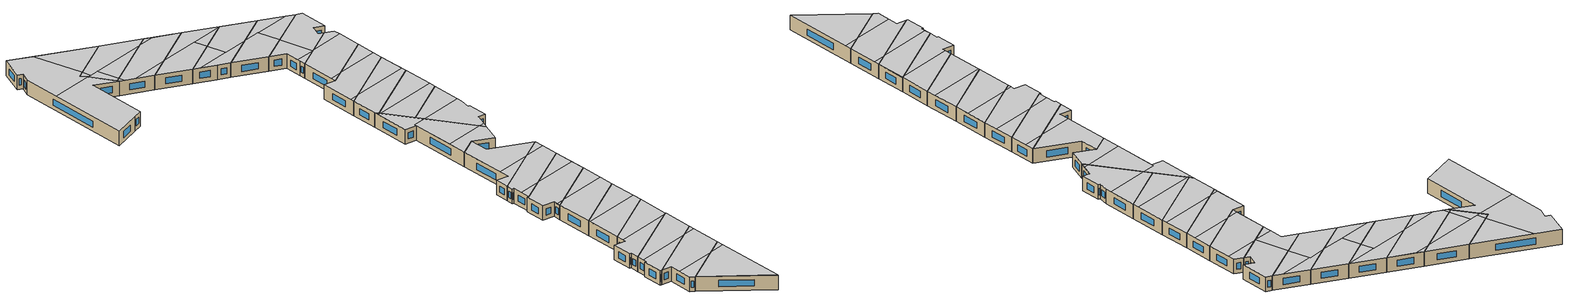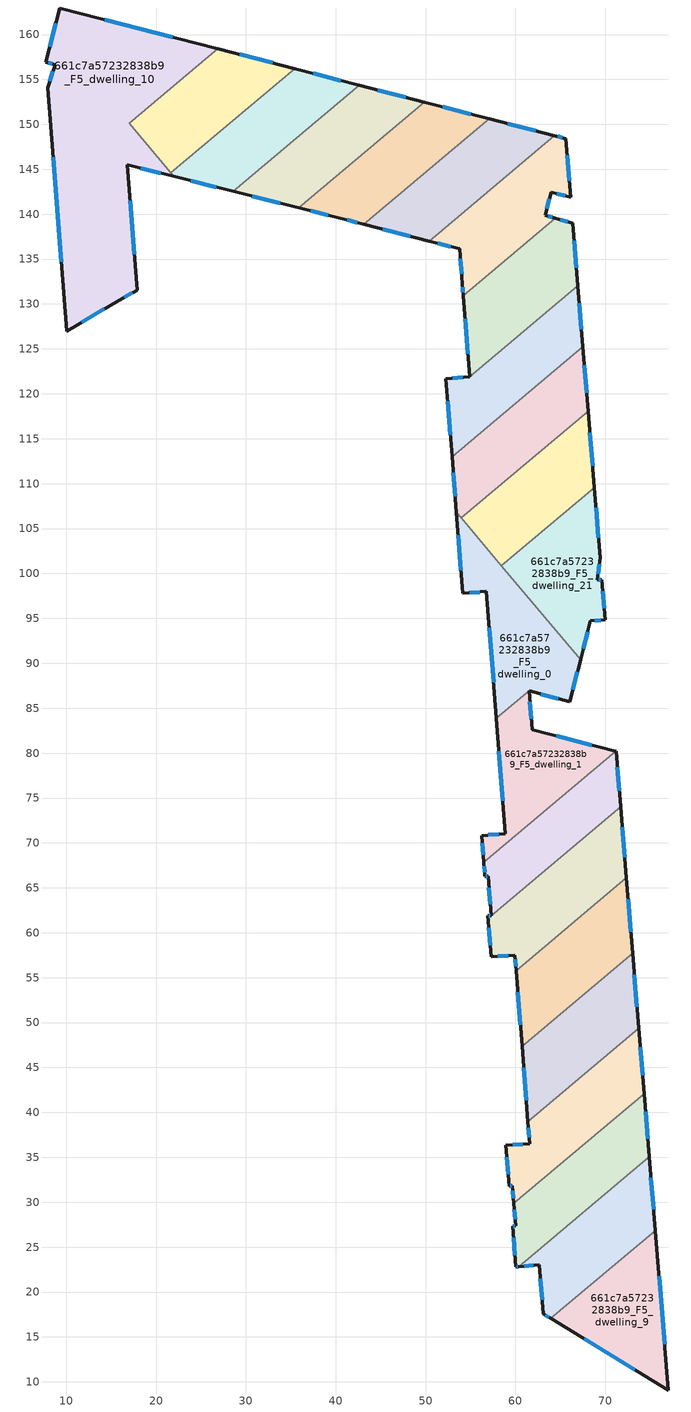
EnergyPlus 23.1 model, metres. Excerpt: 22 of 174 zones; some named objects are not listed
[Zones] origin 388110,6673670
661c7a57232838b9_F5_dwelling_0
 floor to 661c7a57232838b9_F4_dwelling_0 (EU_floor_Construction): 56.77,97.99 54.13,97.79 53.42,106.83 67.24,90.41 66.03,85.7 61.51,86.93 57.88,83.87 z15
 wall outside (EU_wall_Construction): 61.51,86.93 66.03,85.7 67.24,90.41 / 53.42,106.83 54.13,97.79 56.77,97.99 57.88,83.87 z15:18
 wall to 661c7a57232838b9_F5_dwelling_1 (EU_wall_Construction): 57.88,83.87 61.51,86.93 z15:18
 wall to 661c7a57232838b9_F5_dwelling_21 (EU_wall_Construction): 67.24,90.41 58.44,100.86 z15:18
 wall to 661c7a57232838b9_F5_dwelling_19 (EU_wall_Construction): 53.97,106.18 53.42,106.83 z15:18
 wall to 661c7a57232838b9_F5_dwelling_20 (EU_wall_Construction): 58.44,100.86 53.97,106.18 z15:18
 window (EU_Window_Construction): 66.38,87.04 66.9,89.06 / 62.8,86.58 64.74,86.05 / 57.09,93.96 57.56,87.91 / 54.89,97.85 56.02,97.93 / 53.63,104.25 53.93,100.37 z15.86:17.14
 ceiling to 661c7a57232838b9_F6_dwelling_12 (EU_floor_Construction): 66.38,91.44 59.59,99.5 56.73,98.47 57.53,88.28 z18
 ceiling to 661c7a57232838b9_F6_dwelling_11 (EU_floor_Construction): 59.59,99.5 54.17,105.94 53.51,105.71 54.13,97.79 56.77,97.99 56.73,98.47 z18
 ceiling to 661c7a57232838b9_F6_dwelling_13 (EU_floor_Construction): 66.03,85.7 67.24,90.41 66.38,91.44 57.53,88.28 57.88,83.87 61.51,86.93 z18
 ceiling to 661c7a57232838b9_F6_dwelling_10 (EU_floor_Construction): 54.17,105.94 53.42,106.83 53.51,105.71 z18
661c7a57232838b9_F5_dwelling_1
 floor to 661c7a57232838b9_F4_dwelling_1 (EU_floor_Construction): 71.18,80.21 56.48,67.83 56.24,70.83 58.88,71.03 57.88,83.87 61.51,86.93 61.87,82.6 z15
 wall outside (EU_wall_Construction): 57.88,83.87 58.88,71.03 56.24,70.83 56.48,67.83 / 71.18,80.21 61.87,82.6 61.51,86.93 z15:18
 wall to 661c7a57232838b9_F5_dwelling_2 (EU_wall_Construction): 56.48,67.83 71.18,80.21 z15:18
 window (EU_Window_Construction): 58.13,70.97 57,70.89 / 58.17,80.2 58.6,74.7 / 61.77,83.84 61.62,85.69 / 68.52,80.89 64.53,81.92 / 56.31,69.97 56.41,68.69 z15.86:17.14
 ceiling adiabatic (EU_roof_Construction): 66.45,76.23 71.18,80.21 61.87,82.6 61.51,86.93 57.88,83.87 58.69,73.45 z18
 ceiling to 661c7a57232838b9_F6_dwelling_14 (EU_floor_Construction): 58.88,71.03 56.24,70.83 56.48,67.83 66.45,76.23 58.69,73.45 z18
661c7a57232838b9_F5_dwelling_10
 floor to 661c7a57232838b9_F4_dwelling_10 (EU_floor_Construction): 26.88,158.41 17,150.09 21.96,144.21 16.8,145.5 17.89,131.55 15.88,130.43 10.03,126.97 7.91,154.09 8.76,156.66 7.69,156.93 9.24,162.95 z15
 wall outside (EU_wall_Construction): 26.88,158.41 9.24,162.95 7.69,156.93 8.76,156.66 7.91,154.09 10.03,126.97 15.88,130.43 17.89,131.55 16.8,145.5 21.96,144.21 z15:18
 wall to 661c7a57232838b9_F5_dwelling_11 (EU_wall_Construction): 21.63,144.6 17,150.09 26.88,158.41 z15:18
 wall to 661c7a57232838b9_F5_dwelling_12 (EU_wall_Construction): 21.96,144.21 21.63,144.6 z15:18
 window (EU_Window_Construction): 8.52,155.92 8.15,154.82 / 8,156.85 8.45,156.74 / 8.8,161.23 8.14,158.65 / 21.84,159.71 14.28,161.65 / 18.28,145.14 20.48,144.58 / 17.58,135.54 17.12,141.52 / 16.45,130.75 17.32,131.23 / 11.7,127.96 14.2,129.44 / 8.52,146.34 9.42,134.72 z15.86:17.14
 ceiling to 661c7a57232838b9_F6_dwelling_1 (EU_floor_Construction): 17.97,148.94 17,150.09 18.19,151.09 14.42,161.62 9.24,162.95 7.69,156.93 8.76,156.66 7.91,154.09 8.58,145.58 z18
 ceiling to 661c7a57232838b9_F6_dwelling_2 (EU_floor_Construction): 17.89,131.55 16.8,145.5 21.95,144.21 17.97,148.95 8.58,145.58 10.03,126.97 15.88,130.44 z18
 ceiling to 661c7a57232838b9_F6_dwelling_0 (EU_floor_Construction): 26.88,158.41 14.42,161.62 18.19,151.09 z18
661c7a57232838b9_F5_dwelling_11
 floor to 661c7a57232838b9_F4_dwelling_11 (EU_floor_Construction): 35.42,156.2 21.63,144.6 17,150.09 26.88,158.41 z15
 wall outside (EU_wall_Construction): 35.42,156.2 26.88,158.41 z15:18
 wall to 661c7a57232838b9_F5_dwelling_12 (EU_wall_Construction): 21.63,144.6 35.42,156.2 z15:18
 window (EU_Window_Construction): 32.98,156.83 29.32,157.78 z15.86:17.14
 ceiling to 661c7a57232838b9_F6_dwelling_0 (EU_floor_Construction): 33.33,154.44 35.42,156.2 26.88,158.41 18.19,151.09 18.85,149.26 z18
 ceiling to 661c7a57232838b9_F6_dwelling_1 (EU_floor_Construction): 18.85,149.26 18.19,151.09 17,150.09 17.97,148.94 z18
 ceiling to 661c7a57232838b9_F6_dwelling_3 (EU_floor_Construction): 33.33,154.44 20.73,149.93 22.41,145.25 z18
 ceiling to 661c7a57232838b9_F6_dwelling_2 (EU_floor_Construction): 22.41,145.25 20.73,149.93 17.97,148.94 21.63,144.6 z18
661c7a57232838b9_F5_dwelling_12
 floor to 661c7a57232838b9_F4_dwelling_12 (EU_floor_Construction): 42.62,154.35 28.6,142.54 21.96,144.21 21.63,144.6 35.42,156.2 z15
 wall outside (EU_wall_Construction): 42.62,154.35 35.42,156.2 / 21.96,144.21 28.6,142.54 z15:18
 wall to 661c7a57232838b9_F5_dwelling_13 (EU_wall_Construction): 28.6,142.54 42.62,154.35 z15:18
 window (EU_Window_Construction): 40.57,154.88 37.48,155.67 / 23.85,143.73 26.7,143.02 z15.86:17.14
 ceiling to 661c7a57232838b9_F6_dwelling_3 (EU_floor_Construction): 33.41,146.59 42.62,154.35 37.07,155.78 33.33,154.44 22.41,145.25 22.86,143.99 24.78,143.5 z18
 ceiling to 661c7a57232838b9_F6_dwelling_5 (EU_floor_Construction): 33.41,146.59 24.78,143.5 28.6,142.54 z18
 ceiling to 661c7a57232838b9_F6_dwelling_2 (EU_floor_Construction): 22.86,143.99 22.41,145.25 21.63,144.6 21.95,144.21 z18
 ceiling adiabatic (EU_roof_Construction): 37.07,155.78 35.42,156.2 33.33,154.44 z18
661c7a57232838b9_F5_dwelling_13
 floor to 661c7a57232838b9_F4_dwelling_13 (EU_floor_Construction): 49.84,152.49 35.86,140.72 28.6,142.54 42.62,154.35 z15
 wall outside (EU_wall_Construction): 28.6,142.54 35.86,140.72 / 49.84,152.49 42.62,154.35 z15:18
 wall to 661c7a57232838b9_F5_dwelling_14 (EU_wall_Construction): 35.86,140.72 49.84,152.49 z15:18
 window (EU_Window_Construction): 30.68,142.02 33.79,141.24 / 47.78,153.02 44.69,153.82 z15.86:17.14
 ceiling to 661c7a57232838b9_F6_dwelling_5 (EU_floor_Construction): 43.37,147.04 42.39,149.8 33.41,146.59 28.6,142.54 35.86,140.72 z18
 ceiling to 661c7a57232838b9_F6_dwelling_3 (EU_floor_Construction): 49.81,152.46 49.84,152.49 42.62,154.35 33.41,146.59 z18
 ceiling to 661c7a57232838b9_F6_dwelling_4 (EU_floor_Construction): 49.81,152.46 42.39,149.8 43.37,147.04 z18
661c7a57232838b9_F5_dwelling_14
 floor to 661c7a57232838b9_F4_dwelling_14 (EU_floor_Construction): 57.08,150.62 43.13,138.87 40.51,139.55 35.86,140.72 49.84,152.49 z15
 wall outside (EU_wall_Construction): 57.08,150.62 49.84,152.49 / 35.86,140.72 40.51,139.55 43.13,138.87 z15:18
 wall to 661c7a57232838b9_F5_dwelling_15 (EU_wall_Construction): 43.13,138.87 57.08,150.62 z15:18
 window (EU_Window_Construction): 55.02,151.15 51.91,151.95 / 41.26,139.36 42.38,139.07 / 37.19,140.38 39.19,139.88 z15.86:17.14
 ceiling to 661c7a57232838b9_F6_dwelling_4 (EU_floor_Construction): 50.37,144.97 57.08,150.62 49.87,152.48 49.81,152.46 43.37,147.04 44.83,142.98 z18
 ceiling to 661c7a57232838b9_F6_dwelling_7 (EU_floor_Construction): 50.37,144.97 37.41,140.33 40.51,139.55 43.13,138.88 z18
 ceiling to 661c7a57232838b9_F6_dwelling_5 (EU_floor_Construction): 44.83,142.98 43.37,147.04 35.86,140.72 37.41,140.33 z18
661c7a57232838b9_F5_dwelling_15
 floor to 661c7a57232838b9_F4_dwelling_15 (EU_floor_Construction): 64.33,148.75 50.38,137.01 43.13,138.87 57.08,150.62 z15
 wall outside (EU_wall_Construction): 43.13,138.87 50.38,137.01 / 64.33,148.75 57.08,150.62 z15:18
 wall to 661c7a57232838b9_F5_dwelling_16 (EU_wall_Construction): 50.38,137.01 64.33,148.75 z15:18
 window (EU_Window_Construction): 45.2,138.34 48.31,137.54 / 62.26,149.28 59.15,150.08 z15.86:17.14
 ceiling to 661c7a57232838b9_F6_dwelling_7 (EU_floor_Construction): 55.97,141.71 54.3,146.37 50.37,144.97 43.13,138.88 50.38,137.01 z18
 ceiling to 661c7a57232838b9_F6_dwelling_4 (EU_floor_Construction): 62.36,149.26 57.08,150.62 50.37,144.97 z18
 ceiling to 661c7a57232838b9_F6_dwelling_6 (EU_floor_Construction): 64.33,148.75 62.36,149.26 54.3,146.37 55.97,141.71 z18
661c7a57232838b9_F5_dwelling_16
 floor to 661c7a57232838b9_F4_dwelling_16 (EU_floor_Construction): 65.6,148.42 66.14,141.86 63.98,142.44 63.3,139.88 64.44,139.56 54.19,130.93 54.09,132.26 53.79,136.13 50.38,137.01 64.33,148.75 z15
 wall outside (EU_wall_Construction): 64.44,139.56 63.3,139.88 63.98,142.44 66.14,141.86 65.6,148.42 64.33,148.75 / 50.38,137.01 53.79,136.13 54.09,132.26 54.19,130.93 z15:18
 wall to 661c7a57232838b9_F5_dwelling_17 (EU_wall_Construction): 54.19,130.93 64.44,139.56 z15:18
 window (EU_Window_Construction): 64.12,139.65 63.63,139.79 / 54.11,131.88 54.16,131.31 / 53.87,135.02 54,133.36 / 51.35,136.76 52.81,136.38 / 65.24,148.52 64.69,148.66 / 65.98,143.74 65.75,146.55 / 64.6,142.27 65.52,142.03 / 63.49,140.61 63.79,141.71 z15.86:17.14
 ceiling to 661c7a57232838b9_F6_dwelling_6 (EU_floor_Construction): 64.44,139.56 63.3,139.88 63.98,142.44 66.14,141.86 65.6,148.42 64.33,148.75 55.97,141.71 58.5,134.63 58.65,134.69 z18
 ceiling to 661c7a57232838b9_F6_dwelling_7 (EU_floor_Construction): 58.5,134.63 55.97,141.71 50.38,137.01 53.79,136.13 54.03,133.03 z18
 ceiling to 661c7a57232838b9_F6_dwelling_8 (EU_floor_Construction): 58.65,134.68 54.03,133.03 54.09,132.26 54.19,130.93 z18
661c7a57232838b9_F5_dwelling_17
 floor to 661c7a57232838b9_F4_dwelling_17 (EU_floor_Construction): 66.37,139.01 66.94,132.01 54.9,121.88 54.19,130.93 64.44,139.56 z15
 wall outside (EU_wall_Construction): 54.19,130.93 54.9,121.88 / 66.94,132.01 66.37,139.01 64.44,139.56 z15:18
 wall to 661c7a57232838b9_F5_dwelling_18 (EU_wall_Construction): 54.9,121.88 66.94,132.01 z15:18
 window (EU_Window_Construction): 54.39,128.34 54.7,124.46 / 65.82,139.17 64.99,139.4 / 66.78,134.01 66.53,137.01 z15.86:17.14
 ceiling to 661c7a57232838b9_F6_dwelling_8 (EU_floor_Construction): 66.94,132.01 66.49,137.49 58.65,134.68 54.19,130.93 54.8,123.13 57.57,124.13 z18
 ceiling to 661c7a57232838b9_F6_dwelling_6 (EU_floor_Construction): 66.49,137.49 66.37,139.01 64.44,139.56 58.65,134.69 z18
 ceiling to 661c7a57232838b9_F6_dwelling_9 (EU_floor_Construction): 57.57,124.13 54.8,123.13 54.9,121.88 z18
661c7a57232838b9_F5_dwelling_18
 floor to 661c7a57232838b9_F4_dwelling_18 (EU_floor_Construction): 66.94,132.01 67.5,125.22 52.94,112.97 52.26,121.67 54.9,121.88 z15
 wall outside (EU_wall_Construction): 54.9,121.88 52.26,121.67 52.94,112.97 / 67.5,125.22 66.94,132.01 z15:18
 wall to 661c7a57232838b9_F5_dwelling_19 (EU_wall_Construction): 52.94,112.97 67.5,125.22 z15:18
 window (EU_Window_Construction): 52.46,119.18 52.75,115.45 / 54.15,121.82 53.02,121.73 / 67.34,127.16 67.1,130.07 z15.86:17.14
 ceiling to 661c7a57232838b9_F6_dwelling_9 (EU_floor_Construction): 67.5,125.22 67.31,127.61 57.57,124.13 54.9,121.88 52.26,121.67 52.87,113.87 54.87,114.59 z18
 ceiling to 661c7a57232838b9_F6_dwelling_10 (EU_floor_Construction): 54.87,114.59 52.87,113.87 52.94,112.97 z18
 ceiling to 661c7a57232838b9_F6_dwelling_8 (EU_floor_Construction): 67.31,127.61 66.94,132.01 57.57,124.13 z18
661c7a57232838b9_F5_dwelling_19
 floor to 661c7a57232838b9_F4_dwelling_19 (EU_floor_Construction): 67.5,125.22 68.09,118.07 53.97,106.18 53.42,106.83 52.94,112.97 z15
 wall outside (EU_wall_Construction): 52.94,112.97 53.42,106.83 / 68.09,118.07 67.5,125.22 z15:18
 wall to 661c7a57232838b9_F5_dwelling_20 (EU_wall_Construction): 53.97,106.18 68.09,118.07 z15:18
 window (EU_Window_Construction): 53.08,111.21 53.29,108.58 / 67.92,120.11 67.67,123.18 z15.86:17.14
 ceiling to 661c7a57232838b9_F6_dwelling_10 (EU_floor_Construction): 68.09,118.07 67.99,119.28 54.87,114.59 52.94,112.97 53.42,106.83 53.97,106.18 z18
 ceiling to 661c7a57232838b9_F6_dwelling_9 (EU_floor_Construction): 67.99,119.28 67.5,125.22 54.87,114.59 z18
661c7a57232838b9_F5_dwelling_2
 floor to 661c7a57232838b9_F4_dwelling_2 (EU_floor_Construction): 71.19,80.2 71.7,74.03 57.29,61.9 56.95,66.29 56.6,66.26 56.48,67.83 71.18,80.21 z15
 wall outside (EU_wall_Construction): 56.48,67.83 56.6,66.26 56.95,66.29 57.29,61.9 / 71.7,74.03 71.19,80.2 71.18,80.21 z15:18
 wall to 661c7a57232838b9_F5_dwelling_3 (EU_wall_Construction): 57.29,61.9 71.7,74.03 z15:18
 window (EU_Window_Construction): 57.05,65.04 57.19,63.15 / 56.7,66.27 56.85,66.28 / 56.51,67.38 56.56,66.71 / 71.56,75.79 71.34,78.44 z15.86:17.14
 ceiling to 661c7a57232838b9_F6_dwelling_14 (EU_floor_Construction): 62.1,65.95 71.7,74.03 71.38,77.99 66.45,76.23 56.48,67.83 56.6,66.26 56.95,66.29 57.11,64.17 z18
 ceiling to 661c7a57232838b9_F6_dwelling_15 (EU_floor_Construction): 62.1,65.95 57.11,64.17 57.29,61.9 z18
 ceiling adiabatic (EU_roof_Construction): 71.38,77.99 71.19,80.2 71.18,80.21 66.45,76.23 z18
661c7a57232838b9_F5_dwelling_20
 floor to 661c7a57232838b9_F4_dwelling_20 (EU_floor_Construction): 68.09,118.07 68.79,109.57 58.44,100.86 53.97,106.18 z15
 wall outside (EU_wall_Construction): 68.79,109.57 68.09,118.07 z15:18
 wall to 661c7a57232838b9_F5_dwelling_21 (EU_wall_Construction): 58.44,100.86 68.79,109.57 z15:18
 window (EU_Window_Construction): 68.59,112 68.29,115.64 z15.86:17.14
 ceiling to 661c7a57232838b9_F6_dwelling_11 (EU_floor_Construction): 68.79,109.57 68.66,111.13 54.17,105.94 58.44,100.86 z18
 ceiling to 661c7a57232838b9_F6_dwelling_10 (EU_floor_Construction): 68.66,111.13 68.09,118.07 53.97,106.18 54.17,105.94 z18
661c7a57232838b9_F5_dwelling_21
 floor to 661c7a57232838b9_F4_dwelling_21 (EU_floor_Construction): 68.79,109.57 69.43,101.76 69.12,99.28 69.61,99.31 69.99,94.85 68.35,94.71 67.24,90.41 58.44,100.86 z15
 wall outside (EU_wall_Construction): 67.24,90.41 68.35,94.71 69.99,94.85 69.61,99.31 69.12,99.28 69.43,101.76 68.79,109.57 z15:18
 window (EU_Window_Construction): 69.88,96.13 69.72,98.04 / 68.82,94.75 69.52,94.81 / 67.56,91.64 68.03,93.49 / 69.24,103.99 68.97,107.34 / 69.21,99.99 69.34,101.05 / 69.47,99.3 69.26,99.29 z15.86:17.14
 ceiling to 661c7a57232838b9_F6_dwelling_12 (EU_floor_Construction): 67.62,91.88 68.35,94.72 69.99,94.85 69.61,99.31 69.12,99.28 69.43,101.76 69.33,102.98 59.59,99.5 66.38,91.44 z18
 ceiling to 661c7a57232838b9_F6_dwelling_11 (EU_floor_Construction): 69.33,102.98 68.79,109.57 58.44,100.86 59.59,99.5 z18
 ceiling to 661c7a57232838b9_F6_dwelling_13 (EU_floor_Construction): 67.24,90.41 67.62,91.88 66.38,91.44 z18
661c7a57232838b9_F5_dwelling_3
 floor to 661c7a57232838b9_F4_dwelling_3 (EU_floor_Construction): 71.7,74.03 72.35,66.12 60.08,55.79 59.94,57.52 57.3,57.31 56.94,61.87 57.29,61.9 z15
 wall outside (EU_wall_Construction): 57.29,61.9 56.94,61.87 57.3,57.31 59.94,57.52 60.08,55.79 / 72.35,66.12 71.7,74.03 z15:18
 wall to 661c7a57232838b9_F5_dwelling_4 (EU_wall_Construction): 60.08,55.79 72.35,66.12 z15:18
 window (EU_Window_Construction): 59.98,57.02 60.04,56.28 / 58.05,57.37 59.19,57.46 / 57.04,60.57 57.2,58.61 / 57.19,61.89 57.04,61.88 / 72.16,68.38 71.89,71.77 z15.86:17.14
 ceiling to 661c7a57232838b9_F6_dwelling_15 (EU_floor_Construction): 72.35,66.12 72.07,69.52 62.1,65.95 57.29,61.9 56.94,61.87 57.3,57.31 59.94,57.52 60.01,56.64 61.89,57.31 z18
 ceiling to 661c7a57232838b9_F6_dwelling_16 (EU_floor_Construction): 61.89,57.31 60.01,56.64 60.08,55.79 z18
 ceiling to 661c7a57232838b9_F6_dwelling_14 (EU_floor_Construction): 72.07,69.52 71.7,74.03 62.1,65.95 z18
661c7a57232838b9_F5_dwelling_4
 floor to 661c7a57232838b9_F4_dwelling_4 (EU_floor_Construction): 72.35,66.12 73.04,57.72 60.74,47.37 60.08,55.79 z15
 wall outside (EU_wall_Construction): 73.04,57.72 72.35,66.12 / 60.08,55.79 60.74,47.37 z15:18
 wall to 661c7a57232838b9_F5_dwelling_5 (EU_wall_Construction): 60.74,47.37 73.04,57.72 z15:18
 window (EU_Window_Construction): 72.84,60.12 72.55,63.72 / 60.26,53.38 60.55,49.77 z15.86:17.14
 ceiling to 661c7a57232838b9_F6_dwelling_16 (EU_floor_Construction): 73.04,57.72 72.75,61.2 61.89,57.31 60.08,55.79 60.74,47.37 z18
 ceiling to 661c7a57232838b9_F6_dwelling_15 (EU_floor_Construction): 72.75,61.2 72.35,66.12 61.89,57.31 z18
661c7a57232838b9_F5_dwelling_5
 floor to 661c7a57232838b9_F4_dwelling_5 (EU_floor_Construction): 73.04,57.72 73.72,49.35 61.39,38.97 60.74,47.37 z15
 wall outside (EU_wall_Construction): 73.72,49.35 73.04,57.72 / 60.74,47.37 61.39,38.97 z15:18
 wall to 661c7a57232838b9_F5_dwelling_6 (EU_wall_Construction): 61.39,38.97 73.72,49.35 z15:18
 window (EU_Window_Construction): 73.53,51.74 73.23,55.33 / 60.92,44.97 61.21,41.37 z15.86:17.14
 ceiling to 661c7a57232838b9_F6_dwelling_17 (EU_floor_Construction): 73.72,49.35 73.55,51.53 60.77,46.96 61.39,38.97 z18
 ceiling to 661c7a57232838b9_F6_dwelling_16 (EU_floor_Construction): 73.55,51.53 73.04,57.72 60.74,47.37 60.77,46.96 z18
661c7a57232838b9_F5_dwelling_6
 floor to 661c7a57232838b9_F4_dwelling_6 (EU_floor_Construction): 73.72,49.35 74.32,42.09 59.82,29.89 59.66,31.83 59.32,31.8 58.94,36.32 61.58,36.54 61.39,38.97 z15
 wall outside (EU_wall_Construction): 61.39,38.97 61.58,36.54 58.94,36.32 59.32,31.8 59.66,31.83 59.82,29.89 / 74.32,42.09 73.72,49.35 z15:18
 wall to 661c7a57232838b9_F5_dwelling_7 (EU_wall_Construction): 59.82,29.89 74.32,42.09 z15:18
 window (EU_Window_Construction): 59.41,31.81 59.56,31.82 / 59.05,35.03 59.21,33.09 / 60.83,36.47 59.7,36.38 / 61.45,38.27 61.53,37.23 / 74.15,44.16 73.89,47.27 / 59.71,31.27 59.78,30.44 z15.86:17.14
 ceiling to 661c7a57232838b9_F6_dwelling_17 (EU_floor_Construction): 73.88,41.72 74.32,42.09 73.72,49.35 61.39,38.97 61.52,37.3 z18
 ceiling to 661c7a57232838b9_F6_dwelling_18 (EU_floor_Construction): 73.88,41.72 61.52,37.3 61.58,36.54 58.94,36.32 59.32,31.8 59.66,31.83 59.82,29.89 z18
661c7a57232838b9_F5_dwelling_7
 floor to 661c7a57232838b9_F4_dwelling_7 (EU_floor_Construction): 74.32,42.09 74.9,35.08 60.35,22.83 60.05,22.81 59.68,27.33 60.03,27.36 59.82,29.89 z15
 wall outside (EU_wall_Construction): 59.82,29.89 60.03,27.36 59.68,27.33 60.05,22.81 60.35,22.83 / 74.9,35.08 74.32,42.09 z15:18
 wall to 661c7a57232838b9_F5_dwelling_8 (EU_wall_Construction): 60.35,22.83 74.9,35.08 z15:18
 window (EU_Window_Construction): 59.79,26.04 59.95,24.1 / 59.93,27.35 59.78,27.34 / 59.88,29.17 59.97,28.08 / 74.73,37.08 74.48,40.09 / 60.14,22.81 60.26,22.82 z15.86:17.14
 ceiling to 661c7a57232838b9_F6_dwelling_18 (EU_floor_Construction): 72.02,32.66 74.9,35.08 74.34,41.89 73.88,41.72 59.82,29.89 59.95,28.34 z18
 ceiling to 661c7a57232838b9_F6_dwelling_19 (EU_floor_Construction): 72.02,32.66 59.95,28.34 60.03,27.36 59.68,27.33 60.05,22.81 60.35,22.83 z18
 ceiling to 661c7a57232838b9_F6_dwelling_17 (EU_floor_Construction): 74.34,41.89 74.32,42.09 73.88,41.72 z18
661c7a57232838b9_F5_dwelling_8
 floor to 661c7a57232838b9_F4_dwelling_8 (EU_floor_Construction): 74.9,35.08 75.57,26.85 63.95,17.07 63.09,17.59 62.64,23.02 60.35,22.83 z15
 wall outside (EU_wall_Construction): 60.35,22.83 62.64,23.02 63.09,17.59 63.95,17.07 / 75.57,26.85 74.9,35.08 z15:18
 wall to 661c7a57232838b9_F5_dwelling_9 (EU_wall_Construction): 63.95,17.07 75.57,26.85 z15:18
 window (EU_Window_Construction): 62.77,21.47 62.96,19.14 / 61,22.88 61.99,22.97 / 75.38,29.2 75.09,32.73 / 63.33,17.44 63.7,17.22 z15.86:17.14
 ceiling to 661c7a57232838b9_F6_dwelling_19 (EU_floor_Construction): 72.14,23.97 75.57,26.85 75.01,33.72 72.02,32.66 60.35,22.83 62.64,23.02 62.84,20.64 z18
 ceiling to 661c7a57232838b9_F6_dwelling_18 (EU_floor_Construction): 75.01,33.72 74.9,35.08 72.02,32.66 z18
 ceiling to 661c7a57232838b9_F6_dwelling_20 (EU_floor_Construction): 72.14,23.97 62.84,20.64 63.09,17.59 63.95,17.07 z18
661c7a57232838b9_F5_dwelling_9
 floor to 661c7a57232838b9_F4_dwelling_9 (EU_floor_Construction): 75.57,26.85 77.03,9.09 63.95,17.07 z15
 wall outside (EU_wall_Construction): 63.95,17.07 77.03,9.09 75.57,26.85 z15:18
 window (EU_Window_Construction): 76.61,14.17 75.99,21.78 / 67.69,14.79 73.29,11.37 z15.86:17.14
 ceiling to 661c7a57232838b9_F6_dwelling_20 (EU_floor_Construction): 77.03,9.1 75.7,25.24 72.14,23.97 63.95,17.07 z18
 ceiling to 661c7a57232838b9_F6_dwelling_19 (EU_floor_Construction): 75.7,25.24 75.57,26.85 72.14,23.97 z18
[Building]
EU S2 Campaign: North Axis=0; Terrain=City; Solar Distribution=FullExterior
[Site:Location]
Helsinki-Vantaa.AP: Latitude=60.317; Longitude=24.963; Time Zone=2; Elevation=54.6
[SizingPeriod:WeatherFileDays]
AnnualSizingPeriod: Begin Month=1; Begin Day of Month=1; End Month=12; End Day of Month=31; Day of Week for Start Day=Monday; Use Weather File Daylight Saving Period=No; Use Weather File Rain and Snow Indicators=No
[MATERIAL]
EU_InternalMass_Material: Roughness=MediumRough; Thickness=0.1; Conductivity=1; Density=1800; Specific Heat=900; Thermal Absorptance=0.9; Solar Absorptance=0.7; Visible Absorptance=0.7
[MATERIAL:NOMASS] Roughness=MediumRough; Thermal Absorptance=0.9; Solar Absorptance=0.7; Visible Absorptance=0.7
Name | Thermal Resistance
EU_wall_NoMass | 5.91765
EU_roof_NoMass | 11.1778
EU_floor_NoMass | 6.2875
[WINDOWMATERIAL:SIMPLEGLAZINGSYSTEM]
EU_Window_SimpleGlazing: UFactor=0.994035; Solar Heat Gain Coefficient=0.7; Visible Transmittance=0.7
[CONSTRUCTION]
EU_wall_Construction: EU_wall_NoMass
EU_roof_Construction: EU_roof_NoMass
EU_floor_Construction: EU_floor_NoMass
EU_Window_Construction: EU_Window_SimpleGlazing
EU_InternalMass_Construction: EU_InternalMass_Material
[ZONE] Type=1; Multiplier=1; Ceiling Height=autocalculate; Floor Area=autocalculate; Part of Total Floor Area=Yes
Name | Volume
661c7a57232838b9_F5_dwelling_0 | 372.787
661c7a57232838b9_F5_dwelling_1 | 310.259
661c7a57232838b9_F5_dwelling_10 | 1025.71
661c7a57232838b9_F5_dwelling_11 | 333.494
661c7a57232838b9_F5_dwelling_12 | 333.448
661c7a57232838b9_F5_dwelling_13 | 333.477
661c7a57232838b9_F5_dwelling_14 | 333.467
661c7a57232838b9_F5_dwelling_15 | 333.461
661c7a57232838b9_F5_dwelling_16; 661c7a57232838b9_F5_dwelling_20 | 333.454
661c7a57232838b9_F5_dwelling_17 | 342.512
661c7a57232838b9_F5_dwelling_18 | 324.379
661c7a57232838b9_F5_dwelling_19 | 333.507
661c7a57232838b9_F5_dwelling_2 | 287.609
661c7a57232838b9_F5_dwelling_21 | 333.459
661c7a57232838b9_F5_dwelling_3 | 353.043
661c7a57232838b9_F5_dwelling_4 | 330.923
661c7a57232838b9_F5_dwelling_5 | 330.904
661c7a57232838b9_F5_dwelling_6 | 330.911
661c7a57232838b9_F5_dwelling_7 | 330.955
661c7a57232838b9_F5_dwelling_8 | 330.946
661c7a57232838b9_F5_dwelling_9 | 330.895
[INTERNALMASS] Construction=EU_InternalMass_Construction
Name | Zone or ZoneList | Surface Area
661c7a57232838b9_F5_dwelling_0_EU_InternalMass | 661c7a57232838b9_F5_dwelling_0 | 124.261
661c7a57232838b9_F5_dwelling_1_EU_InternalMass | 661c7a57232838b9_F5_dwelling_1 | 103.426
661c7a57232838b9_F5_dwelling_2_EU_InternalMass | 661c7a57232838b9_F5_dwelling_2 | 95.8591
661c7a57232838b9_F5_dwelling_3_EU_InternalMass | 661c7a57232838b9_F5_dwelling_3 | 117.679
661c7a57232838b9_F5_dwelling_4_EU_InternalMass | 661c7a57232838b9_F5_dwelling_4 | 110.308
661c7a57232838b9_F5_dwelling_5_EU_InternalMass | 661c7a57232838b9_F5_dwelling_5 | 110.301
661c7a57232838b9_F5_dwelling_6_EU_InternalMass | 661c7a57232838b9_F5_dwelling_6 | 110.304
661c7a57232838b9_F5_dwelling_7_EU_InternalMass | 661c7a57232838b9_F5_dwelling_7 | 110.318
661c7a57232838b9_F5_dwelling_8_EU_InternalMass | 661c7a57232838b9_F5_dwelling_8 | 110.316
661c7a57232838b9_F5_dwelling_9_EU_InternalMass | 661c7a57232838b9_F5_dwelling_9 | 110.298
661c7a57232838b9_F5_dwelling_10_EU_InternalMass | 661c7a57232838b9_F5_dwelling_10 | 341.895
661c7a57232838b9_F5_dwelling_11_EU_InternalMass | 661c7a57232838b9_F5_dwelling_11 | 111.165
661c7a57232838b9_F5_dwelling_12_EU_InternalMass | 661c7a57232838b9_F5_dwelling_12 | 111.149
661c7a57232838b9_F5_dwelling_13_EU_InternalMass | 661c7a57232838b9_F5_dwelling_13 | 111.159
661c7a57232838b9_F5_dwelling_14_EU_InternalMass | 661c7a57232838b9_F5_dwelling_14 | 111.156
661c7a57232838b9_F5_dwelling_15_EU_InternalMass | 661c7a57232838b9_F5_dwelling_15 | 111.154
661c7a57232838b9_F5_dwelling_16_EU_InternalMass | 661c7a57232838b9_F5_dwelling_16 | 111.151
661c7a57232838b9_F5_dwelling_17_EU_InternalMass | 661c7a57232838b9_F5_dwelling_17 | 114.171
661c7a57232838b9_F5_dwelling_18_EU_InternalMass | 661c7a57232838b9_F5_dwelling_18 | 108.126
661c7a57232838b9_F5_dwelling_19_EU_InternalMass | 661c7a57232838b9_F5_dwelling_19 | 111.169
661c7a57232838b9_F5_dwelling_20_EU_InternalMass | 661c7a57232838b9_F5_dwelling_20 | 111.151
661c7a57232838b9_F5_dwelling_21_EU_InternalMass | 661c7a57232838b9_F5_dwelling_21 | 111.153
[OTHEREQUIPMENT] Fuel Type=Electricity; Design Level Calculation Method=Watts/Area; Power per Zone Floor Area=1; Fraction Latent=0; Fraction Radiant=0; Fraction Lost=0; Carbon Dioxide Generation Rate=0; EndUse Subcategory=EU_Step8_InternalGains
Name | Zone or ZoneList or Space or SpaceList | Schedule
EU_Step8_InternalGain_661c7a57232838b9_F5_dwelling_0_f000 | 661c7a57232838b9_F5_dwelling_0 | EU_Step8_GainSchedule_661c7a57232838b9_F5_dwelling_0_f000
EU_Step8_InternalGain_661c7a57232838b9_F5_dwelling_1_f000 | 661c7a57232838b9_F5_dwelling_1 | EU_Step8_GainSchedule_661c7a57232838b9_F5_dwelling_1_f000
EU_Step8_InternalGain_661c7a57232838b9_F5_dwelling_2_f000 | 661c7a57232838b9_F5_dwelling_2 | EU_Step8_GainSchedule_661c7a57232838b9_F5_dwelling_2_f000
EU_Step8_InternalGain_661c7a57232838b9_F5_dwelling_3_f000 | 661c7a57232838b9_F5_dwelling_3 | EU_Step8_GainSchedule_661c7a57232838b9_F5_dwelling_3_f000
EU_Step8_InternalGain_661c7a57232838b9_F5_dwelling_4_f000 | 661c7a57232838b9_F5_dwelling_4 | EU_Step8_GainSchedule_661c7a57232838b9_F5_dwelling_4_f000
EU_Step8_InternalGain_661c7a57232838b9_F5_dwelling_5_f000 | 661c7a57232838b9_F5_dwelling_5 | EU_Step8_GainSchedule_661c7a57232838b9_F5_dwelling_5_f000
EU_Step8_InternalGain_661c7a57232838b9_F5_dwelling_6_f000 | 661c7a57232838b9_F5_dwelling_6 | EU_Step8_GainSchedule_661c7a57232838b9_F5_dwelling_6_f000
EU_Step8_InternalGain_661c7a57232838b9_F5_dwelling_7_f000 | 661c7a57232838b9_F5_dwelling_7 | EU_Step8_GainSchedule_661c7a57232838b9_F5_dwelling_7_f000
EU_Step8_InternalGain_661c7a57232838b9_F5_dwelling_8_f000 | 661c7a57232838b9_F5_dwelling_8 | EU_Step8_GainSchedule_661c7a57232838b9_F5_dwelling_8_f000
EU_Step8_InternalGain_661c7a57232838b9_F5_dwelling_9_f000 | 661c7a57232838b9_F5_dwelling_9 | EU_Step8_GainSchedule_661c7a57232838b9_F5_dwelling_9_f000
EU_Step8_InternalGain_661c7a57232838b9_F5_dwelling_10_f000 | 661c7a57232838b9_F5_dwelling_10 | EU_Step8_GainSchedule_661c7a57232838b9_F5_dwelling_10_f000
EU_Step8_InternalGain_661c7a57232838b9_F5_dwelling_11_f000 | 661c7a57232838b9_F5_dwelling_11 | EU_Step8_GainSchedule_661c7a57232838b9_F5_dwelling_11_f000
EU_Step8_InternalGain_661c7a57232838b9_F5_dwelling_12_f000 | 661c7a57232838b9_F5_dwelling_12 | EU_Step8_GainSchedule_661c7a57232838b9_F5_dwelling_12_f000
EU_Step8_InternalGain_661c7a57232838b9_F5_dwelling_13_f000 | 661c7a57232838b9_F5_dwelling_13 | EU_Step8_GainSchedule_661c7a57232838b9_F5_dwelling_13_f000
EU_Step8_InternalGain_661c7a57232838b9_F5_dwelling_14_f000 | 661c7a57232838b9_F5_dwelling_14 | EU_Step8_GainSchedule_661c7a57232838b9_F5_dwelling_14_f000
EU_Step8_InternalGain_661c7a57232838b9_F5_dwelling_15_f000 | 661c7a57232838b9_F5_dwelling_15 | EU_Step8_GainSchedule_661c7a57232838b9_F5_dwelling_15_f000
EU_Step8_InternalGain_661c7a57232838b9_F5_dwelling_16_f000 | 661c7a57232838b9_F5_dwelling_16 | EU_Step8_GainSchedule_661c7a57232838b9_F5_dwelling_16_f000
EU_Step8_InternalGain_661c7a57232838b9_F5_dwelling_17_f000 | 661c7a57232838b9_F5_dwelling_17 | EU_Step8_GainSchedule_661c7a57232838b9_F5_dwelling_17_f000
EU_Step8_InternalGain_661c7a57232838b9_F5_dwelling_18_f000 | 661c7a57232838b9_F5_dwelling_18 | EU_Step8_GainSchedule_661c7a57232838b9_F5_dwelling_18_f000
EU_Step8_InternalGain_661c7a57232838b9_F5_dwelling_19_f000 | 661c7a57232838b9_F5_dwelling_19 | EU_Step8_GainSchedule_661c7a57232838b9_F5_dwelling_19_f000
EU_Step8_InternalGain_661c7a57232838b9_F5_dwelling_20_f000 | 661c7a57232838b9_F5_dwelling_20 | EU_Step8_GainSchedule_661c7a57232838b9_F5_dwelling_20_f000
EU_Step8_InternalGain_661c7a57232838b9_F5_dwelling_21_f000 | 661c7a57232838b9_F5_dwelling_21 | EU_Step8_GainSchedule_661c7a57232838b9_F5_dwelling_21_f000
[ZONEVENTILATION:DESIGNFLOWRATE] Schedule=EU_AlwaysOn; Design Flow Rate Calculation Method=AirChanges/Hour; Air Changes per Hour=0.596421; Ventilation Type=Natural; Fan Pressure Rise=0; Fan Total Efficiency=1; Constant Term Coefficient=1; Temperature Term Coefficient=0; Velocity Term Coefficient=0; Velocity Squared Term Coefficient=0; Minimum Indoor Temperature=-100; Maximum Indoor Temperature=100; Delta Temperature=-100; Minimum Outdoor Temperature=-100; Maximum Outdoor Temperature=100; Maximum Wind Speed=40
Name | Zone or ZoneList or Space or SpaceList
EU_ConstantAir_661c7a57232838b9_F5_dwelling_0 | 661c7a57232838b9_F5_dwelling_0
EU_ConstantAir_661c7a57232838b9_F5_dwelling_1 | 661c7a57232838b9_F5_dwelling_1
EU_ConstantAir_661c7a57232838b9_F5_dwelling_2 | 661c7a57232838b9_F5_dwelling_2
EU_ConstantAir_661c7a57232838b9_F5_dwelling_3 | 661c7a57232838b9_F5_dwelling_3
EU_ConstantAir_661c7a57232838b9_F5_dwelling_4 | 661c7a57232838b9_F5_dwelling_4
EU_ConstantAir_661c7a57232838b9_F5_dwelling_5 | 661c7a57232838b9_F5_dwelling_5
EU_ConstantAir_661c7a57232838b9_F5_dwelling_6 | 661c7a57232838b9_F5_dwelling_6
EU_ConstantAir_661c7a57232838b9_F5_dwelling_7 | 661c7a57232838b9_F5_dwelling_7
EU_ConstantAir_661c7a57232838b9_F5_dwelling_8 | 661c7a57232838b9_F5_dwelling_8
EU_ConstantAir_661c7a57232838b9_F5_dwelling_9 | 661c7a57232838b9_F5_dwelling_9
EU_ConstantAir_661c7a57232838b9_F5_dwelling_10 | 661c7a57232838b9_F5_dwelling_10
EU_ConstantAir_661c7a57232838b9_F5_dwelling_11 | 661c7a57232838b9_F5_dwelling_11
EU_ConstantAir_661c7a57232838b9_F5_dwelling_12 | 661c7a57232838b9_F5_dwelling_12
EU_ConstantAir_661c7a57232838b9_F5_dwelling_13 | 661c7a57232838b9_F5_dwelling_13
EU_ConstantAir_661c7a57232838b9_F5_dwelling_14 | 661c7a57232838b9_F5_dwelling_14
EU_ConstantAir_661c7a57232838b9_F5_dwelling_15 | 661c7a57232838b9_F5_dwelling_15
EU_ConstantAir_661c7a57232838b9_F5_dwelling_16 | 661c7a57232838b9_F5_dwelling_16
EU_ConstantAir_661c7a57232838b9_F5_dwelling_17 | 661c7a57232838b9_F5_dwelling_17
EU_ConstantAir_661c7a57232838b9_F5_dwelling_18 | 661c7a57232838b9_F5_dwelling_18
EU_ConstantAir_661c7a57232838b9_F5_dwelling_19 | 661c7a57232838b9_F5_dwelling_19
EU_ConstantAir_661c7a57232838b9_F5_dwelling_20 | 661c7a57232838b9_F5_dwelling_20
EU_ConstantAir_661c7a57232838b9_F5_dwelling_21 | 661c7a57232838b9_F5_dwelling_21
[HVACTEMPLATE:ZONE:IDEALLOADSAIRSYSTEM] System Availability Schedule=EU_AlwaysOn; Maximum Heating Supply Air Temperature=50; Minimum Cooling Supply Air Temperature=13; Maximum Heating Supply Air Humidity Ratio=0.0156; Minimum Cooling Supply Air Humidity Ratio=0.0077; Heating Limit=NoLimit; Cooling Limit=NoLimit; Heating Availability Schedule=EU_AlwaysOn; Cooling Availability Schedule=EU_CoolingOff; Dehumidification Control Type=ConstantSensibleHeatRatio; Cooling Sensible Heat Ratio=0.7; Dehumidification Setpoint=60; Humidification Control Type=None; Humidification Setpoint=30; Outdoor Air Method=None; Outdoor Air Flow Rate per Person=0.00944; Outdoor Air Flow Rate per Zone Floor Area=0; Outdoor Air Flow Rate per Zone=0; Demand Controlled Ventilation Type=None; Outdoor Air Economizer Type=NoEconomizer; Heat Recovery Type=None; Sensible Heat Recovery Effectiveness=0.7; Latent Heat Recovery Effectiveness=0.65
Name | Template Thermostat
661c7a57232838b9_F5_dwelling_0 | EU_HeatOnly_661c7a57232838b9_F5_dwelling_0
661c7a57232838b9_F5_dwelling_1 | EU_HeatOnly_661c7a57232838b9_F5_dwelling_1
661c7a57232838b9_F5_dwelling_2 | EU_HeatOnly_661c7a57232838b9_F5_dwelling_2
661c7a57232838b9_F5_dwelling_3 | EU_HeatOnly_661c7a57232838b9_F5_dwelling_3
661c7a57232838b9_F5_dwelling_4 | EU_HeatOnly_661c7a57232838b9_F5_dwelling_4
661c7a57232838b9_F5_dwelling_5 | EU_HeatOnly_661c7a57232838b9_F5_dwelling_5
661c7a57232838b9_F5_dwelling_6 | EU_HeatOnly_661c7a57232838b9_F5_dwelling_6
661c7a57232838b9_F5_dwelling_7 | EU_HeatOnly_661c7a57232838b9_F5_dwelling_7
661c7a57232838b9_F5_dwelling_8 | EU_HeatOnly_661c7a57232838b9_F5_dwelling_8
661c7a57232838b9_F5_dwelling_9 | EU_HeatOnly_661c7a57232838b9_F5_dwelling_9
661c7a57232838b9_F5_dwelling_10 | EU_HeatOnly_661c7a57232838b9_F5_dwelling_10
661c7a57232838b9_F5_dwelling_11 | EU_HeatOnly_661c7a57232838b9_F5_dwelling_11
661c7a57232838b9_F5_dwelling_12 | EU_HeatOnly_661c7a57232838b9_F5_dwelling_12
661c7a57232838b9_F5_dwelling_13 | EU_HeatOnly_661c7a57232838b9_F5_dwelling_13
661c7a57232838b9_F5_dwelling_14 | EU_HeatOnly_661c7a57232838b9_F5_dwelling_14
661c7a57232838b9_F5_dwelling_15 | EU_HeatOnly_661c7a57232838b9_F5_dwelling_15
661c7a57232838b9_F5_dwelling_16 | EU_HeatOnly_661c7a57232838b9_F5_dwelling_16
661c7a57232838b9_F5_dwelling_17 | EU_HeatOnly_661c7a57232838b9_F5_dwelling_17
661c7a57232838b9_F5_dwelling_18 | EU_HeatOnly_661c7a57232838b9_F5_dwelling_18
661c7a57232838b9_F5_dwelling_19 | EU_HeatOnly_661c7a57232838b9_F5_dwelling_19
661c7a57232838b9_F5_dwelling_20 | EU_HeatOnly_661c7a57232838b9_F5_dwelling_20
661c7a57232838b9_F5_dwelling_21 | EU_HeatOnly_661c7a57232838b9_F5_dwelling_21
[SIZING:ZONE] Zone Cooling Design Supply Air Temperature Input Method=SupplyAirTemperature; Zone Cooling Design Supply Air Temperature=13; Zone Heating Design Supply Air Temperature Input Method=SupplyAirTemperature; Zone Heating Design Supply Air Temperature=50; Zone Cooling Design Supply Air Humidity Ratio=0.008; Zone Heating Design Supply Air Humidity Ratio=0.008; Cooling Design Air Flow Method=DesignDay; Cooling Design Air Flow Rate=0; Cooling Minimum Air Flow per Zone Floor Area=0.000762; Cooling Minimum Air Flow=0; Cooling Minimum Air Flow Fraction=0.2; Heating Design Air Flow Method=DesignDay; Heating Design Air Flow Rate=0; Heating Maximum Air Flow per Zone Floor Area=0.002032; Heating Maximum Air Flow=0.141576; Heating Maximum Air Flow Fraction=0.3; Account for Dedicated Outdoor Air System=No; Dedicated Outdoor Air System Control Strategy=NeutralSupplyAir; Dedicated Outdoor Air Low Setpoint Temperature for Design=autosize; Dedicated Outdoor Air High Setpoint Temperature for Design=autosize; Zone Load Sizing Method=Sensible Load Only No Latent Load; Zone Latent Cooling Design Supply Air Humidity Ratio Input Method=HumidityRatioDifference; Zone Cooling Design Supply Air Humidity Ratio Difference=0.005; Zone Latent Heating Design Supply Air Humidity Ratio Input Method=HumidityRatioDifference; Zone Humidification Design Supply Air Humidity Ratio Difference=0.005
661c7a57232838b9_F5_dwelling_0; 661c7a57232838b9_F5_dwelling_1; 661c7a57232838b9_F5_dwelling_2; 661c7a57232838b9_F5_dwelling_3; 661c7a57232838b9_F5_dwelling_4; 661c7a57232838b9_F5_dwelling_5; 661c7a57232838b9_F5_dwelling_6; 661c7a57232838b9_F5_dwelling_7; 661c7a57232838b9_F5_dwelling_8; 661c7a57232838b9_F5_dwelling_9; 661c7a57232838b9_F5_dwelling_10; 661c7a57232838b9_F5_dwelling_11; 661c7a57232838b9_F5_dwelling_12; 661c7a57232838b9_F5_dwelling_13; 661c7a57232838b9_F5_dwelling_14; 661c7a57232838b9_F5_dwelling_15; 661c7a57232838b9_F5_dwelling_16; 661c7a57232838b9_F5_dwelling_17; 661c7a57232838b9_F5_dwelling_18; 661c7a57232838b9_F5_dwelling_19; 661c7a57232838b9_F5_dwelling_20; 661c7a57232838b9_F5_dwelling_21
[SCHEDULE:CONSTANT]
Name | Hourly Value
EU_AlwaysOn | 1
EU_CoolingOff | 0
[SCHEDULE:FILE] Column Number=1; Rows to Skip at Top=0; Number of Hours of Data=8760; Column Separator=Comma; Interpolate to Timestep=No; Minutes per Item=60; Adjust Schedule for Daylight Savings=Yes
Name | File
EU_Step8_GainSchedule_661c7a57232838b9_F5_dwelling_0_f000 | ../../schedules/661c7a57232838b9/661c7a57232838b9_F5_dwelling_0_f000_gain.csv
EU_Step8_GainSchedule_661c7a57232838b9_F5_dwelling_1_f000 | ../../schedules/661c7a57232838b9/661c7a57232838b9_F5_dwelling_1_f000_gain.csv
EU_Step8_GainSchedule_661c7a57232838b9_F5_dwelling_2_f000 | ../../schedules/661c7a57232838b9/661c7a57232838b9_F5_dwelling_2_f000_gain.csv
EU_Step8_GainSchedule_661c7a57232838b9_F5_dwelling_3_f000 | ../../schedules/661c7a57232838b9/661c7a57232838b9_F5_dwelling_3_f000_gain.csv
EU_Step8_GainSchedule_661c7a57232838b9_F5_dwelling_4_f000 | ../../schedules/661c7a57232838b9/661c7a57232838b9_F5_dwelling_4_f000_gain.csv
EU_Step8_GainSchedule_661c7a57232838b9_F5_dwelling_5_f000 | ../../schedules/661c7a57232838b9/661c7a57232838b9_F5_dwelling_5_f000_gain.csv
EU_Step8_GainSchedule_661c7a57232838b9_F5_dwelling_6_f000 | ../../schedules/661c7a57232838b9/661c7a57232838b9_F5_dwelling_6_f000_gain.csv
EU_Step8_GainSchedule_661c7a57232838b9_F5_dwelling_7_f000 | ../../schedules/661c7a57232838b9/661c7a57232838b9_F5_dwelling_7_f000_gain.csv
EU_Step8_GainSchedule_661c7a57232838b9_F5_dwelling_8_f000 | ../../schedules/661c7a57232838b9/661c7a57232838b9_F5_dwelling_8_f000_gain.csv
EU_Step8_GainSchedule_661c7a57232838b9_F5_dwelling_9_f000 | ../../schedules/661c7a57232838b9/661c7a57232838b9_F5_dwelling_9_f000_gain.csv
EU_Step8_GainSchedule_661c7a57232838b9_F5_dwelling_10_f000 | ../../schedules/661c7a57232838b9/661c7a57232838b9_F5_dwelling_10_f000_gain.csv
EU_Step8_GainSchedule_661c7a57232838b9_F5_dwelling_11_f000 | ../../schedules/661c7a57232838b9/661c7a57232838b9_F5_dwelling_11_f000_gain.csv
EU_Step8_GainSchedule_661c7a57232838b9_F5_dwelling_12_f000 | ../../schedules/661c7a57232838b9/661c7a57232838b9_F5_dwelling_12_f000_gain.csv
EU_Step8_GainSchedule_661c7a57232838b9_F5_dwelling_13_f000 | ../../schedules/661c7a57232838b9/661c7a57232838b9_F5_dwelling_13_f000_gain.csv
EU_Step8_GainSchedule_661c7a57232838b9_F5_dwelling_14_f000 | ../../schedules/661c7a57232838b9/661c7a57232838b9_F5_dwelling_14_f000_gain.csv
EU_Step8_GainSchedule_661c7a57232838b9_F5_dwelling_15_f000 | ../../schedules/661c7a57232838b9/661c7a57232838b9_F5_dwelling_15_f000_gain.csv
EU_Step8_GainSchedule_661c7a57232838b9_F5_dwelling_16_f000 | ../../schedules/661c7a57232838b9/661c7a57232838b9_F5_dwelling_16_f000_gain.csv
EU_Step8_GainSchedule_661c7a57232838b9_F5_dwelling_17_f000 | ../../schedules/661c7a57232838b9/661c7a57232838b9_F5_dwelling_17_f000_gain.csv
EU_Step8_GainSchedule_661c7a57232838b9_F5_dwelling_18_f000 | ../../schedules/661c7a57232838b9/661c7a57232838b9_F5_dwelling_18_f000_gain.csv
EU_Step8_GainSchedule_661c7a57232838b9_F5_dwelling_19_f000 | ../../schedules/661c7a57232838b9/661c7a57232838b9_F5_dwelling_19_f000_gain.csv
EU_Step8_GainSchedule_661c7a57232838b9_F5_dwelling_20_f000 | ../../schedules/661c7a57232838b9/661c7a57232838b9_F5_dwelling_20_f000_gain.csv
EU_Step8_GainSchedule_661c7a57232838b9_F5_dwelling_21_f000 | ../../schedules/661c7a57232838b9/661c7a57232838b9_F5_dwelling_21_f000_gain.csv
